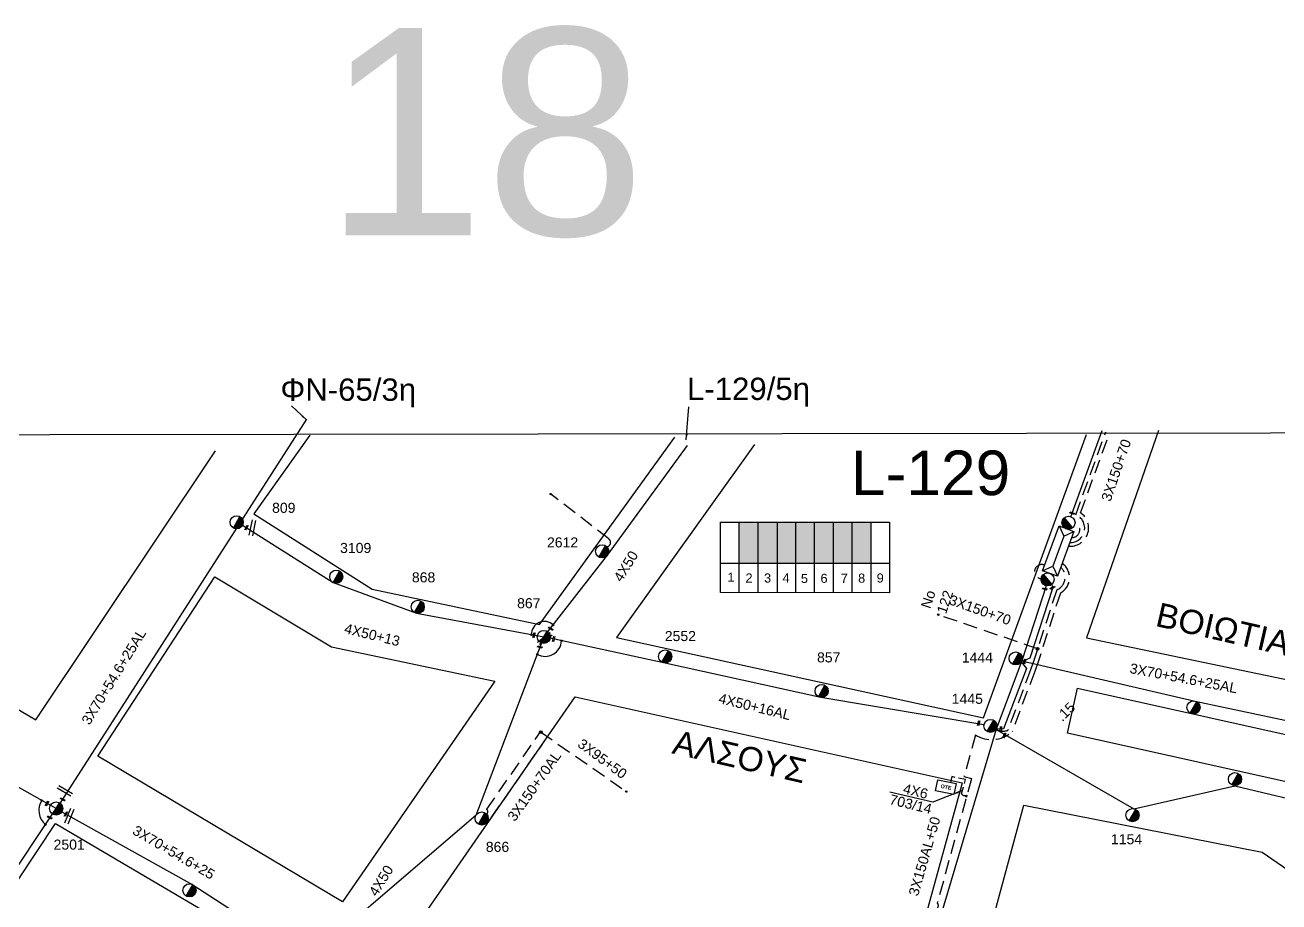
# Model space of a CAD drawing. Header units: millimetres. Extents: x 771 to 3391, y 686 to 1835.
# Drawn here: x 1975.3 to 2200.2, y 1677.8 to 1835.1 of the extents above; entities that cross this region are included whole.
import ezdxf

# ---------------------------------------------------------------- set-up
doc = ezdxf.new("R2010")
doc.units = ezdxf.units.MM
doc.linetypes.add('DASHED', pattern=[19.05, 12.7, -6.35])
for name, color, linetype in [('Pillar OTE', 7, 'Continuous'), ('Άγνωστα', 7, 'Continuous'), ('Γυμνά εναέρια ΧΤ και ΦΟΠ (3Φ)   4x50+16AL', 7, 'Continuous'), ('Εναέρια παροχή ΧΤ 4x16', 7, 'SYN_LINE'), ('Επιγραφές - Σχήματα', 7, 'Continuous'), ('Καλωδια ΧΤ  3X95+50', 7, 'Continuous'), ('Καλώδια ΧΤ   3x150+50CU', 7, 'DASHED'), ('Καλώδια ΧΤ   3x150+70AL', 7, 'DASHED'), ('Μηχανική τομή', 7, 'Continuous'), ('Στύλος ΦΜ', 7, 'Continuous'), ('Στύλος ΦΜ @ 1', 7, 'Continuous'), ('Συνδέσεις', 7, 'Continuous'), ('Συνεστραμμένα ΧΤ   3x70+54.6+25 AL', 7, 'SYN_LINE'), ('Τομή', 7, 'Continuous'), ('Υποσταθμός εναέριος 2 στύλων', 7, 'Continuous'), ('Υποσταθμός πόλεως', 7, 'Continuous'), ('Υπόβαθρο ΔΕΗ', 7, 'Continuous'), ('Υπόγεια Καλώδια Δικτύου ΧΤ   .15', 7, 'DASHED'), ('Υπόγεια καλώδια Παροχών ΧΤ   4x6', 7, 'DASHED')]:
    doc.layers.add(name, color=color, linetype=linetype)
doc.styles.add('arial', font='arial.ttf')
doc.styles.get("Standard").update_dxf_attribs({"font": 'arial.ttf'})
doc.linetypes.add('SYN_LINE', pattern='A,0.5,-0.0001,["/\\/\\/\\/",Standard,S=0.1,R=0,X=0,Y=-0.05],-0.25', length=0.7501)
doc.dimstyles.new('ISO-25', dxfattribs={"dimtxt": 2.5, "dimasz": 2.5, "dimexe": 1.25, "dimexo": 0.625, "dimtad": 1, "dimtxsty": 'Standard', "dimcen": 2.5, "dimadec": 0, "dimazin": 0, "dimtfac": 1, "dimtmove": 0, "dimatfit": 3, "dimfxl": 1, "dimarcsym": 0})

# ---------------------------------------------------------------- blocks, each defined once
blk = doc.blocks.new('ΥΠΑΡΧΩΝ ΤΣΙΜΕΝΤΕΝΙΟΣ ΣΤΥΛΟΣ')
at = {"layer": 'Στύλος ΦΜ'}
blk.add_hatch(color=7, dxfattribs=at).paths.add_polyline_path([(-1.29, -2.28, 0.574793), (2.62, 0, 0.268822), (1.3, 2.27)])
at = {"layer": 'Στύλος ΦΜ', "color": 7}
blk.add_line((-1.29, -2.28), (1.3, 2.27), dxfattribs=at)
blk.add_circle((0, 0), 2.62, dxfattribs=at)
at = {"layer": 'Στύλος ΦΜ', "flags": 4}
for tag, p in [('ΑΡΙΘΜΟΣ', (-4.68, 8.05)), ('ΤΥΠΟΣ', (-4.91, 3.03))]:
    blk.add_attdef(tag, p, '', height=4, dxfattribs=at)
blk = doc.blocks.new('ΥΠΟΣΤΑΘΜΟΣ ΕΝΑΕΡΙΟΣ ΕΠΙ 2 ΣΤΥΛΩΝ')
at = {"layer": 'Υποσταθμός εναέριος 2 στύλων', "linetype": 'Continuous'}
for points in [[(-11.97, -2.11, 0.574793), (-8.45, -0.07, 0.268822), (-9.64, 1.98)], [(9.68, -2.15, 0.574793), (13.19, -0.1, 0.268822), (12.01, 1.95)]]:
    blk.add_hatch(color=256, dxfattribs=at).paths.add_polyline_path(points)
for p, q in [((-11.97, -2.11), (-9.64, 1.98)), ((9.68, -2.15), (12.01, 1.95))]:
    blk.add_line(p, q, dxfattribs=at)
for centre in [(-10.81, -0.07), (10.84, -0.1)]:
    blk.add_circle(centre, 2.36, dxfattribs=at)
at = {"layer": 'Υποσταθμός πόλεως', "linetype": 'Continuous', "ltscale": 40}
blk.add_lwpolyline([(-8.57, 2.82), (8.57, 2.82), (8.57, -2.82), (-8.57, -2.82)], close=True, dxfattribs=at)
for points in [[(-5.75, 0), (-8.57, 2.82)], [(-8.57, -2.82), (-5.75, 0)], [(-5.75, 0), (5.75, 0)], [(5.75, 0), (8.57, 2.82)], [(8.57, -2.82), (5.75, 0)]]:
    blk.add_lwpolyline(points, dxfattribs=at)
at = {"layer": 'Υποσταθμός εναέριος 2 στύλων', "ltscale": 40, "flags": 1}
for tag, p in [('ΜΕΤΑΣΧΗΜΑΤΙΣΜΟΣ', (14.09, 2.51)), ('ΙΣΧΥΣ', (14.07, -0.28)), ('ΑΡΙΘΜΟΣ', (14.19, -3))]:
    blk.add_attdef(tag, p, '', height=1.8, dxfattribs=at)
blk = doc.blocks.new('ΜΗΧΑΝΙΚΗ ΤΟΜΗ')
at = {"layer": 'Μηχανική τομή', "ltscale": 40}
for p, q in [((-1.89, 0.78), (1.89, 0.78)), ((1.89, 0), (-1.89, 0))]:
    blk.add_line(p, q, dxfattribs=at)
blk = doc.blocks.new('ΤΟΜΗ')
at = {"layer": 'Τομή', "ltscale": 40}
for p, q in [((-5.68, 0), (5.68, 0)), ((5.68, -2.33), (-5.68, -2.33))]:
    blk.add_line(p, q, dxfattribs=at)
blk = doc.blocks.new('_ΣΥΝΔΕΣΗ')
at = {"layer": 'Συνδέσεις', "linetype": 'SYN_LINE', "ltscale": 40}
blk.add_hatch(color=256, dxfattribs=at).paths.add_polyline_path([(0.5, -0.01, 1), (-0.5, -0.01, 1)])
at = {"layer": 'Συνδέσεις'}
blk.add_circle((0, -0.01), 0.5, dxfattribs=at)
blk = doc.blocks.new('PILLAR ΟΤΕ')
at = {"layer": 'Pillar OTE', "ltscale": 40}
blk.add_lwpolyline([(-3.31, 2.02), (3.39, 2.02), (3.39, -1.99), (-3.31, -1.99)], close=True, dxfattribs=at)
at = {"layer": 'Pillar OTE', "insert": (-1.81, 0.71), "char_height": 1.3575, "width": 109.961, "attachment_point": 1}
blk.add_mtext('{\\fArial|b1|i0|c161|p34;OTE}', dxfattribs=at)

msp = doc.modelspace()

# ---------------------------------------------------------------- hatches: boundary and pattern name
at = {"layer": 'Pillar OTE', "ltscale": 40}
h = msp.add_hatch(color=256, dxfattribs=at)
h.dxf.hatch_style = 1
h.paths.add_polyline_path([(2144.26414, 1696.94117), (2143.85114, 1696.87514), (2144.1701, 1696.59716)])
at = {"layer": 'Καλώδια ΧΤ   3x150+50CU', "linetype": 'DASHED', "ltscale": 0.2}
h = msp.add_hatch(color=2, dxfattribs=at)
h.dxf.hatch_style = 1
h.paths.add_polyline_path([(2106.82122, 1745.94459), (2103.38135, 1745.94481), (2103.38089, 1738.58422), (2106.82076, 1738.58088)])
h = msp.add_hatch(color=30, dxfattribs=at)
h.dxf.hatch_style = 1
h.paths.add_polyline_path([(2110.26079, 1745.94438), (2106.82122, 1745.94459), (2106.82076, 1738.58088), (2110.26033, 1738.57754)])
h = msp.add_hatch(color=133, dxfattribs=at)
h.dxf.hatch_style = 1
h.paths.add_polyline_path([(2113.55835, 1745.94417), (2110.26079, 1745.94438), (2110.26033, 1738.57754), (2113.55789, 1738.57433)])
h = msp.add_hatch(color=1, dxfattribs=at)
h.dxf.hatch_style = 1
h.paths.add_polyline_path([(2116.94435, 1745.94396), (2113.55835, 1745.94417), (2113.55789, 1738.57433), (2116.94388, 1738.57105)])
h = msp.add_hatch(color=85, dxfattribs=at)
h.dxf.hatch_style = 1
h.paths.add_polyline_path([(2120.34099, 1745.94375), (2116.94435, 1745.94396), (2116.94388, 1738.57105), (2120.34053, 1738.56775)])
h = msp.add_hatch(color=6, dxfattribs=at)
h.dxf.hatch_style = 1
h.paths.add_polyline_path([(2123.67804, 1745.94354), (2120.34099, 1745.94375), (2120.34053, 1738.56775), (2123.67757, 1738.56451)])
h = msp.add_hatch(color=5, dxfattribs=at)
h.dxf.hatch_style = 1
h.paths.add_polyline_path([(2127.06641, 1745.94333), (2123.67804, 1745.94354), (2123.67757, 1738.56451), (2127.06595, 1738.56122)])

# ---------------------------------------------------------------- linework, layer by layer
at = {"layer": 'Pillar OTE', "ltscale": 40}
for points in [[(2100.05265, 1733.30473), (2100.05344, 1745.94502), (2130.38651, 1745.94312), (2130.38572, 1733.27537), (2100.05265, 1733.30566)], [(2103.38056, 1733.30233), (2103.38135, 1745.94481)], [(2106.82043, 1733.2989), (2106.82122, 1745.94459)], [(2110.26, 1733.29546), (2110.26079, 1745.94438)], [(2113.55756, 1733.29217), (2113.55835, 1745.94417)], [(2116.94355, 1733.28879), (2116.94435, 1745.94396)], [(2120.3402, 1733.2854), (2120.34099, 1745.94375)], [(2123.67724, 1733.28207), (2123.67804, 1745.94354)], [(2127.06562, 1733.27868), (2127.06641, 1745.94333)], [(2100.05298, 1738.58745), (2130.38605, 1738.55799)], [(2144.1701, 1696.59716), (2143.85114, 1696.87514), (2144.26414, 1696.94117), (2144.1701, 1696.59716)]]:
    msp.add_lwpolyline(points, dxfattribs=at)
at = {"layer": 'Άγνωστα', "color": 1, "linetype": 'DASHED', "ltscale": 0.2}
msp.add_lwpolyline([(2079.67837, 1741.51092, 0.691718736), (2080.01237, 1742.9146), (2069.64775, 1750.93656)], format="xyb", dxfattribs=at)
at = {"layer": 'Γυμνά εναέρια ΧΤ και ΦΟΠ (3Φ)   4x50+16AL', "color": 85, "linetype": 'Continuous', "ltscale": 0.2}
msp.add_lwpolyline([(2162.8935, 1746.91246), (2168.51901, 1762.39542)], dxfattribs=at)
at = {"layer": 'Γυμνά εναέρια ΧΤ και ΦΟΠ (3Φ)   4x50+16AL', "color": 1, "linetype": 'Continuous', "ltscale": 0.2}
msp.add_lwpolyline([(2014.34309, 1745.37267), (2030.57242, 1735.12122), (2045.57148, 1729.58425), (2068.38869, 1725.33927), (2079.7865, 1740.01055), (2094.14746, 1759.69479)], dxfattribs=at)
at = {"layer": 'Γυμνά εναέρια ΧΤ και ΦΟΠ (3Φ)   4x50+16AL', "color": 2, "linetype": 'Continuous', "ltscale": 0.2}
msp.add_lwpolyline([(2158.45561, 1734.51481), (2154.09569, 1721.05105), (2149.50236, 1708.80917), (2139.48248, 1675.02954), (2130.00284, 1642.22146)], dxfattribs=at)
at = {"layer": 'Γυμνά εναέρια ΧΤ και ΦΟΠ (3Φ)   4x50+16AL', "color": 133, "linetype": 'Continuous', "ltscale": 0.2}
msp.add_lwpolyline([(2147.30823, 1709.55587), (2118.03163, 1714.47834), (2089.84061, 1720.68395), (2068.38869, 1725.33927), (2056.18245, 1693.31941), (2026.10005, 1667.53328), (1992.82843, 1621.92928)], dxfattribs=at)
at = {"layer": 'Γυμνά εναέρια ΧΤ και ΦΟΠ (3Φ)   4x50+16AL', "color": 30, "linetype": 'Continuous', "ltscale": 0.2}
msp.add_lwpolyline([(2149.47724, 1708.76617), (2174.16153, 1694.5361), (2192.2812, 1698.64956), (2208.39561, 1694.82762), (2219.55788, 1687.9001)], dxfattribs=at)
at = {"layer": 'Καλωδια ΧΤ  3X95+50', "color": 133, "linetype": 'DASHED', "ltscale": 0.2}
msp.add_lwpolyline([(2067.78312, 1708.30682), (2083.27444, 1697.55632)], dxfattribs=at)
at = {"layer": 'Καλώδια ΧΤ   3x150+50CU', "linetype": 'DASHED', "ltscale": 0.2}
for points in [[(2164.44839, 1747.09229), (2164.44839, 1747.09229)], [(2058.94239, 1692.87841), (2068.57664, 1706.76123)]]:
    msp.add_lwpolyline(points, dxfattribs=at)
at = {"layer": 'Καλώδια ΧΤ   3x150+50CU', "color": 5, "linetype": 'DASHED', "ltscale": 0.2}
msp.add_lwpolyline([(2161.33094, 1738.55768, -0.55655466), (2161.00544, 1733.21107), (2157.06806, 1721.05215), (2156.41179, 1719.15774), (2152.33564, 1708.29426, -0.329171104), (2145.77954, 1707.75904), (2143.72316, 1700.29862), (2145.08603, 1699.92296), (2138.93943, 1677.62348, -0.602356218), (2138.60682, 1676.51918)], format="xyb", dxfattribs=at)
at = {"layer": 'Καλώδια ΧΤ   3x150+50CU', "color": 85, "linetype": 'DASHED', "ltscale": 0.2}
msp.add_arc((2163.04326, 1744.59466), 1.44699, 268.6663527, 66.2209027, dxfattribs=at)
at = {"layer": 'Καλώδια ΧΤ   3x150+50CU', "color": 2, "linetype": 'DASHED', "ltscale": 0.2}
msp.add_arc((2157.65309, 1737.05366), 1.26546, 64.3705105, 265.3355933, dxfattribs=at)
at = {"layer": 'Καλώδια ΧΤ   3x150+70AL', "color": 1, "linetype": 'DASHED', "ltscale": 0.2}
msp.add_lwpolyline([(2162.45759, 1741.63859, 0.786060996), (2164.62751, 1747.58528), (2169.83484, 1761.91733)], format="xyb", dxfattribs=at)
at = {"layer": 'Καλώδια ΧΤ   3x150+70AL', "color": 6, "linetype": 'DASHED', "ltscale": 0.2}
msp.add_lwpolyline([(2162.6862, 1742.26374, 0.83748427), (2163.76202, 1747.25305), (2169.17692, 1762.15637)], format="xyb", dxfattribs=at)
at = {"layer": 'Καλώδια ΧΤ   3x150+70AL', "color": 30, "linetype": 'DASHED', "ltscale": 0.2}
msp.add_lwpolyline([(2156.93062, 1723.22448), (2138.98844, 1729.34541)], dxfattribs=at)
at = {"layer": 'Καλώδια ΧΤ   3x150+70AL', "color": 133, "linetype": 'DASHED', "ltscale": 0.2}
msp.add_lwpolyline([(2057.64167, 1693.49889, 0.839262175), (2058.14888, 1694.424), (2067.78312, 1708.30682)], format="xyb", dxfattribs=at)
at = {"layer": 'Συνεστραμμένα ΧΤ   3x70+54.6+25 AL', "color": 173, "ltscale": 20}
msp.add_lwpolyline([(1980.76978, 1694.12035), (2025.88588, 1764.40848)], dxfattribs=at)
at = {"layer": 'Συνεστραμμένα ΧΤ   3x70+54.6+25 AL', "color": 133, "linetype": 'SYN_LINE', "ltscale": 15}
msp.add_lwpolyline([(2159.47938, 1734.76144), (2159.58757, 1734.02611), (2155.55089, 1721.56054), (2153.99124, 1720.85002), (2154.90661, 1719.70074), (2150.83762, 1708.85634), (2149.50236, 1708.80917)], dxfattribs=at)
at = {"layer": 'Συνεστραμμένα ΧΤ   3x70+54.6+25 AL', "color": 2, "ltscale": 20}
msp.add_lwpolyline([(2154.09569, 1721.05105), (2185.18106, 1713.83846), (2215.68861, 1707.38775), (2215.68861, 1707.38775)], dxfattribs=at)
at = {"layer": 'Συνεστραμμένα ΧΤ   3x70+54.6+25 AL', "color": 62, "ltscale": 20}
msp.add_lwpolyline([(1912.86399, 1593.41801), (1951.76804, 1650.81622), (1980.91918, 1694.57937), (1952.79972, 1710.36135)], dxfattribs=at)
at = {"layer": 'Συνεστραμμένα ΧΤ   3x70+54.6+25 AL', "color": 133, "linetype": 'SYN_LINE', "ltscale": 20}
msp.add_lwpolyline([(1981.93303, 1693.98514), (2005.41538, 1680.90816), (2025.10877, 1668.17408)], dxfattribs=at)
at = {"layer": 'Υπόβαθρο ΔΕΗ'}
for points in [[(2899.29583, 1762.81833), (885.09289, 1760.10556)], [(2026.41225, 1761.52233), (2016.3857, 1747.44903), (2037.58283, 1733.88664), (2067.57171, 1727.56015), (2091.84121, 1761.17763)], [(2106.18165, 1759.84677), (2081.43182, 1725.23572), (2147.23982, 1710.83438), (2165.69905, 1761.63935)], [(2178.6262, 1762.34772), (2165.66725, 1725.17917), (2225.61548, 1712.66984), (2223.81919, 1703.69812), (2216.76234, 1704.85163), (2215.22267, 1695.75174), (2220.73984, 1689.34337), (2295.28583, 1690.75321), (2303.11864, 1731.19147), (2204.41811, 1759.95807)], [(1940.95789, 1758.05289), (1930.13853, 1738.35146), (1977.26475, 1710.48653), (2009.50699, 1758.70784)], [(2009.37549, 1736.1415), (2030.32424, 1723.58193), (2059.61364, 1717.39177), (2032.29632, 1677.86007), (1988.41616, 1703.96712), (2009.37549, 1736.1415)], [(2164.08109, 1716.17127), (2210.81267, 1705.77838), (2209.01051, 1697.67502), (2162.27894, 1708.06791), (2164.08109, 1716.17127)], [(2138.15597, 1695.6914), (2130.3975, 1697.51697)], [(2154.48002, 1695.18591), (2197.18641, 1686.72278), (2205.29252, 1681.19947), (2214.85982, 1646.59086), (2213.64907, 1642.50701), (2175.05105, 1641.92854), (2142.43672, 1650.77233), (2154.48002, 1695.18591)], [(1954.08301, 1651.62703), (1980.80725, 1691.87948), (2023.83473, 1666.55072), (1992.62037, 1623.02774), (1954.08301, 1651.62703)]]:
    msp.add_lwpolyline(points, dxfattribs=at)
msp.add_lwpolyline([(2047.55791, 1676.47353), (2074.00703, 1714.58636), (2143.41375, 1699.17608), (2143.12962, 1698.05307), (2130.75626, 1653.34777), (2049.19746, 1671.33079, -0.575990378), (2047.55791, 1676.47353, -1.204196076)], format="xyb", dxfattribs=at)
for centre, radius, start, end in [((2068.47815, 1725.80586), 2.32066, 46.8262491, 181.2740497), ((2068.5696, 1724.86319), 3.00196, 242.6558119, 355.9312961), ((1981.26466, 1694.23712), 3.42746, 148.5337278, 228.3276668)]:
    msp.add_arc(centre, radius, start, end, dxfattribs=at)
at = {"layer": 'Υπόγεια Καλώδια Δικτύου ΧΤ   .15', "color": 30, "linetype": 'DASHED', "ltscale": 0.2}
msp.add_lwpolyline([(2161.0774, 1737.86433, -0.547143657), (2160.34866, 1733.77965), (2156.30948, 1721.30634), (2155.6592, 1719.42924), (2151.58663, 1708.5753, -0.196963123), (2149.47724, 1708.76617)], format="xyb", dxfattribs=at)
at = {"layer": 'Υπόγεια καλώδια Παροχών ΧΤ   4x6', "color": 5, "linetype": 'DASHED', "ltscale": 0.1}
msp.add_lwpolyline([(2143.85114, 1696.87514, -0.255584906), (2143.30009, 1697.2069), (2143.99171, 1699.74487), (2141.53947, 1700.28934), (2141.33515, 1699.26204)], format="xyb", dxfattribs=at)

# ---------------------------------------------------------------- block references
at = {"layer": 'Pillar OTE', "xscale": 0.4999999999999999, "yscale": 0.4999999999999999, "zscale": 0.4999999999999999, "rotation": 348.3241732071912}
msp.add_blockref('PILLAR ΟΤΕ', (2140.43927, 1698.40493), dxfattribs=at)
at = {"layer": 'Μηχανική τομή'}
for p, xscale, yscale, zscale, rotation in [((2163.07698, 1747.45383), 0.25, 0.25, 0.25, 340.7069601920782), ((2015.13005, 1744.89993), 0.249999999999919, 0.249999999999919, 0.249999999999919, 61.63257456084761), ((2158.20103, 1733.87129), 0.2499999999999999, 0.2499999999999999, 0.2499999999999999, 345.9780521669882), ((2159.64852, 1734.07222), 0.249999999999919, 0.249999999999919, 0.249999999999919, 29.19022910559595), ((2069.55875, 1726.75406), 0.25, 0.25, 0.25, 330.6554950531459), ((2066.72594, 1725.64861), 0.249999999999919, 0.249999999999919, 0.249999999999919, 75.12734010392704), ((2070.21333, 1724.94678), 0.249999999999919, 0.249999999999919, 0.249999999999919, 75.12734010392704), ((2067.64944, 1723.46265), 0.25, 0.25, 0.25, 344.8043858557165), ((2154.70032, 1720.91076), 0.249999999999919, 0.249999999999919, 0.249999999999919, 76.77985742858266), ((2146.43348, 1709.86243), 0.249999999999919, 0.249999999999919, 0.249999999999919, 75.12734010392704), ((2150.45513, 1708.80591), 0.249999999999919, 0.249999999999919, 0.249999999999919, 87.81897882039318), ((2151.03061, 1707.65386), 0.249999999999919, 0.249999999999919, 0.249999999999919, 68.45138536945211), ((1979.36603, 1695.42942), 0.249999999999919, 0.249999999999919, 0.249999999999919, 61.16480834444039), ((1982.04807, 1696.11183), 0.2500000000002005, 0.2500000000002005, 0.2500000000002005, 331.5446991727721), ((1979.70279, 1692.87898), 0.2500000000002005, 0.2500000000002005, 0.2500000000002005, 331.5446991727721), ((1982.74858, 1693.53097), 0.249999999999919, 0.249999999999919, 0.249999999999919, 61.16480834444039)]:
    msp.add_blockref('ΜΗΧΑΝΙΚΗ ΤΟΜΗ', p, dxfattribs=dict(at, xscale=xscale, yscale=yscale, zscale=zscale, rotation=rotation))
at = {"layer": 'Στύλος ΦΜ @ 1', "ltscale": 40}
ref = msp.add_blockref('ΥΠΑΡΧΩΝ ΤΣΙΜΕΝΤΕΝΙΟΣ ΣΤΥΛΟΣ', (2013.29281, 1745.90564), dxfattribs=dict(at, xscale=0.4499999999998181, yscale=0.4499999999998181, zscale=0.4499999999998181))
ref.add_attrib('ΤΥΠΟΣ', '809', (2019.64474, 1747.59768), dxfattribs={"layer": 'Στύλος ΦΜ', "height": 1.8, "flags": 4})
ref = msp.add_blockref('ΥΠΑΡΧΩΝ ΤΣΙΜΕΝΤΕΝΙΟΣ ΣΤΥΛΟΣ', (2078.82845, 1740.69559), dxfattribs=dict(at, xscale=0.4499999999998181, yscale=0.4499999999998181, zscale=0.4499999999998181))
ref.add_attrib('ΤΥΠΟΣ', '2612', (2068.9408, 1741.3979), dxfattribs={"layer": 'Στύλος ΦΜ', "height": 1.8, "flags": 4})
ref = msp.add_blockref('ΥΠΑΡΧΩΝ ΤΣΙΜΕΝΤΕΝΙΟΣ ΣΤΥΛΟΣ', (2031.15345, 1736.14569), dxfattribs=dict(at, xscale=0.4499999999998181, yscale=0.4499999999998181, zscale=0.4499999999998181))
ref.add_attrib('ΤΥΠΟΣ', '3109', (2031.83551, 1740.40383), dxfattribs={"layer": 'Στύλος ΦΜ', "height": 1.8, "flags": 4})
ref = msp.add_blockref('ΥΠΑΡΧΩΝ ΤΣΙΜΕΝΤΕΝΙΟΣ ΣΤΥΛΟΣ', (2045.76711, 1730.74565), dxfattribs=dict(at, xscale=0.4499999999998181, yscale=0.4499999999998181, zscale=0.4499999999998181))
ref.add_attrib('ΤΥΠΟΣ', '868', (2044.71518, 1735.1332), dxfattribs={"layer": 'Στύλος ΦΜ', "height": 1.8, "flags": 4})
ref = msp.add_blockref('ΥΠΑΡΧΩΝ ΤΣΙΜΕΝΤΕΝΙΟΣ ΣΤΥΛΟΣ', (2068.38642, 1725.34056), dxfattribs=dict(at, xscale=0.4499999999998181, yscale=0.4499999999998181, zscale=0.4499999999998181))
ref.add_attrib('ΤΥΠΟΣ', '867', (2063.58511, 1730.49489), dxfattribs={"layer": 'Στύλος ΦΜ', "height": 1.8, "flags": 4})
ref = msp.add_blockref('ΥΠΑΡΧΩΝ ΤΣΙΜΕΝΤΕΝΙΟΣ ΣΤΥΛΟΣ', (2090.13625, 1721.82401), dxfattribs=dict(at, xscale=0.4499999999998181, yscale=0.4499999999998181, zscale=0.4499999999998181))
ref.add_attrib('ΤΥΠΟΣ', '2552', (2090.07059, 1724.59977), dxfattribs={"layer": 'Στύλος ΦΜ', "height": 1.8, "flags": 4})
ref = msp.add_blockref('ΥΠΑΡΧΩΝ ΤΣΙΜΕΝΤΕΝΙΟΣ ΣΤΥΛΟΣ', (2118.19341, 1715.64494), dxfattribs=dict(at, xscale=0.4499999999998181, yscale=0.4499999999998181, zscale=0.4499999999998181))
ref.add_attrib('ΤΥΠΟΣ', '857', (2117.36906, 1720.77125), dxfattribs={"layer": 'Στύλος ΦΜ', "height": 1.8, "flags": 4})
ref = msp.add_blockref('ΥΠΑΡΧΩΝ ΤΣΙΜΕΝΤΕΝΙΟΣ ΣΤΥΛΟΣ', (2153.0032, 1721.49104), dxfattribs=dict(at, xscale=0.4499999999998181, yscale=0.4499999999998181, zscale=0.4499999999998181))
ref.add_attrib('ΤΥΠΟΣ', '1444', (2143.33117, 1720.74712), dxfattribs={"layer": 'Στύλος ΦΜ', "height": 1.8, "flags": 4})
ref = msp.add_blockref('ΥΠΑΡΧΩΝ ΤΣΙΜΕΝΤΕΝΙΟΣ ΣΤΥΛΟΣ', (2148.47302, 1709.38154), dxfattribs=dict(at, xscale=0.4499999999998181, yscale=0.4499999999998181, zscale=0.4499999999998181))
ref.add_attrib('ΤΥΠΟΣ', '1445', (2141.52364, 1713.3434), dxfattribs={"layer": 'Στύλος ΦΜ', "height": 1.8, "flags": 4})
at = {"layer": 'Στύλος ΦΜ @ 1', "ltscale": 40, "xscale": 0.4499999999998181, "yscale": 0.4499999999998181, "zscale": 0.4499999999998181}
for p in [(2184.89212, 1712.69668), (2192.32484, 1699.82652), (2004.82982, 1679.88628)]:
    msp.add_blockref('ΥΠΑΡΧΩΝ ΤΣΙΜΕΝΤΕΝΙΟΣ ΣΤΥΛΟΣ', p, dxfattribs=at)
at = {"layer": 'Στύλος ΦΜ @ 1', "ltscale": 40}
ref = msp.add_blockref('ΥΠΑΡΧΩΝ ΤΣΙΜΕΝΤΕΝΙΟΣ ΣΤΥΛΟΣ', (1980.91692, 1694.58066), dxfattribs=dict(at, xscale=0.4499999999998181, yscale=0.4499999999998181, zscale=0.4499999999998181))
ref.add_attrib('ΤΥΠΟΣ', '2501', (1980.45644, 1687.19892), dxfattribs={"layer": 'Στύλος ΦΜ', "height": 1.8, "flags": 4})
ref = msp.add_blockref('ΥΠΑΡΧΩΝ ΤΣΙΜΕΝΤΕΝΙΟΣ ΣΤΥΛΟΣ', (2057.23437, 1692.78969), dxfattribs=dict(at, xscale=0.4499999999998181, yscale=0.4499999999998181, zscale=0.4499999999998181))
ref.add_attrib('ΤΥΠΟΣ', '866', (2057.97424, 1686.79165), dxfattribs={"layer": 'Στύλος ΦΜ', "height": 1.8, "flags": 4})
ref = msp.add_blockref('ΥΠΑΡΧΩΝ ΤΣΙΜΕΝΤΕΝΙΟΣ ΣΤΥΛΟΣ', (2173.9529, 1693.37696), dxfattribs=dict(at, xscale=0.4499999999998181, yscale=0.4499999999998181, zscale=0.4499999999998181))
ref.add_attrib('ΤΥΠΟΣ', '1154', (2170.07974, 1688.16182), dxfattribs={"layer": 'Στύλος ΦΜ', "height": 1.8, "flags": 4})
at = {"layer": 'Συνδέσεις'}
for p, xscale, yscale, zscale in [((2069.62258, 1750.95603), 0.25, 0.25, 0.25), ((2139.11415, 1729.34359), 0.25, 0.25, 0.25), ((2070.02184, 1727.44147), 0.25, 0.25, 0.25), ((2066.15806, 1725.75426), 0.25, 0.25, 0.25), ((2071.564, 1724.65019), 0.25, 0.25, 0.25), ((2156.93062, 1723.22448), 0.4777242751394019, 0.4777242751394019, 0.4777242751394019), ((2067.2004, 1722.2221), 0.25, 0.25, 0.25), ((2067.83938, 1708.26778), 0.4777242751394019, 0.4777242751394019, 0.4777242751394019), ((2083.15657, 1697.59848), 0.25, 0.25, 0.25), ((1978.34122, 1696.02625), 0.25, 0.25, 0.25), ((1978.98585, 1691.67695), 0.25, 0.25, 0.25)]:
    msp.add_blockref('_ΣΥΝΔΕΣΗ', p, dxfattribs=dict(at, xscale=xscale, yscale=yscale, zscale=zscale))
at = {"layer": 'Τομή'}
for p, xscale, yscale, zscale, rotation in [((2016.40769, 1744.85348), 0.2499999999999668, 0.2499999999999668, 0.2499999999999668, 258.7366222514592), ((2068.73462, 1724.8164), 0.2499999999999669, 0.2499999999999669, 0.2499999999999669, 217.1583724673388), ((1982.59929, 1697.99409), 0.25, 0.25, 0.25, 329.5333948226192), ((1983.55186, 1693.08364), 0.2499999999998873, 0.2499999999998873, 0.2499999999998873, 248.1909067709115)]:
    msp.add_blockref('ΤΟΜΗ', p, dxfattribs=dict(at, xscale=xscale, yscale=yscale, zscale=zscale, rotation=rotation))
at = {"layer": 'Υποσταθμός εναέριος 2 στύλων', "xscale": 0.5, "yscale": 0.5, "zscale": 0.5, "rotation": 249.9132524422631}
msp.add_blockref('ΥΠΟΣΤΑΘΜΟΣ ΕΝΑΕΡΙΟΣ ΕΠΙ 2 ΣΤΥΛΩΝ', (2160.6281, 1740.73445), dxfattribs=at)

# ---------------------------------------------------------------- texts
at = {"ltscale": 40, "insert": (2028.91362, 1834.52919), "char_height": 37.162172, "width": 427.7952412, "attachment_point": 1, "style": 'arial'}
msp.add_mtext('18', dxfattribs=at)
at = {"ltscale": 30, "char_height": 1.63441, "width": 11.2572904, "attachment_point": 1}
for s, insert in [('1', (2101.29881, 1736.86605)), ('2', (2104.53727, 1736.73259)), ('3', (2107.86786, 1736.73259)), ('4', (2111.17137, 1736.73259)), ('5', (2114.47487, 1736.65141)), ('6', (2117.995, 1736.67847)), ('7', (2121.62345, 1736.67847)), ('8', (2124.73741, 1736.70553)), ('9', (2128.068, 1736.73259))]:
    msp.add_mtext(s, dxfattribs=dict(at, insert=insert))
at = {"ltscale": 40, "char_height": 4, "width": 67.4273804, "attachment_point": 1, "rotation": 347.1097923, "style": 'arial'}
for s, insert in [('{\\H1.083x;BOIΩTIAΣ}', (2178.82124, 1731.57059)), ('{\\H1.083x;ΑΛΣΟΥΣ}', (2092.16001, 1708.70841))]:
    msp.add_mtext(s, dxfattribs=dict(at, insert=insert))
at = {"layer": 'Άγνωστα', "color": 7, "char_height": 1.8, "attachment_point": 1}
for s, insert, rotation in [('3X150+70', (2168.28872, 1750.08856), 71.0665338), ('4X50', (2080.78124, 1736.00008), 58.3673681), ('3X150+70', (2141.47789, 1732.95164), 340.5210108), ('4X50+13', (2032.88842, 1727.79724), 346.3533382), ('3X95+50', (2075.33784, 1707.23718), 323.5946031), ('3X70+54.6+25', (1995.34982, 1691.65526), 329.6488766), ('3X150AL+50', (2133.74488, 1679.24072), 73.9126326), ('4X50', (2036.88093, 1679.61472), 58.3673681)]:
    msp.add_mtext_dynamic_manual_height_columns(s, width=1.8, gutter_width=12.5, heights=[0.04535], dxfattribs=dict(at, insert=insert, rotation=rotation))
at = {"layer": 'Άγνωστα', "color": 7}
note = msp.add_mtext_dynamic_manual_height_columns('No ', width=1.8, gutter_width=1.69204, heights=[0.04535, 0], dxfattribs=dict(at, insert=(2134.83725, 1727.54582), char_height=1.8, attachment_point=1, rotation=71.5484124))
for column, words in zip(note.columns.linked_columns, ['122']):
    column.text = words
at = {"layer": 'Γυμνά εναέρια ΧΤ και ΦΟΠ (3Φ)   4x50+16AL', "color": 7, "insert": (2100.00281, 1715.26412), "char_height": 1.8, "attachment_point": 1, "rotation": 346.3533382}
msp.add_mtext_dynamic_manual_height_columns('4X50+16AL', width=1.8, gutter_width=12.5, heights=[0.04535], dxfattribs=at)
at = {"layer": 'Εναέρια παροχή ΧΤ 4x16', "color": 7, "char_height": 1.8, "attachment_point": 1, "rotation": 346.2880025}
for s, insert in [('4X6', (2133.08943, 1699.07963)), ('703/14', (2130.65139, 1697.13806))]:
    msp.add_mtext_dynamic_manual_height_columns(s, width=1.8, gutter_width=12.5, heights=[0.04535], dxfattribs=dict(at, insert=insert))
at = {"layer": 'Επιγραφές - Σχήματα', "ltscale": 0.2, "char_height": 4, "width": 19.6718533, "attachment_point": 1}
for s, insert in [('ΦΝ-65/3η', (2021.13916, 1771.69794)), ('L-129/5η', (2094.05248, 1771.8411))]:
    msp.add_mtext(s, dxfattribs=dict(at, insert=insert))
at = {"layer": 'Καλώδια ΧΤ   3x150+70AL', "color": 7, "insert": (2061.71976, 1693.15491), "char_height": 1.8, "attachment_point": 1, "rotation": 54.8192641}
msp.add_mtext_dynamic_manual_height_columns('3X150+70AL', width=1.8, gutter_width=12.5, heights=[0.04535], dxfattribs=at)
at = {"layer": 'Συνεστραμμένα ΧΤ   3x70+54.6+25 AL', "color": 7, "char_height": 1.8, "attachment_point": 1}
for insert, rotation in [((1985.35795, 1710.35564), 58.3673681), ((2173.66624, 1720.65114), 349.2165786)]:
    msp.add_mtext_dynamic_manual_height_columns('3X70+54.6+25AL', width=1.8, gutter_width=12.5, heights=[0.04535], dxfattribs=dict(at, insert=insert, rotation=rotation))
at = {"layer": 'Υπόβαθρο ΔΕΗ', "insert": (2123.44097, 1758.77336), "char_height": 8, "attachment_point": 1}
msp.add_mtext_dynamic_manual_height_columns('L-129', width=84.657329, gutter_width=12.5, heights=[0], dxfattribs=at)
at = {"layer": 'Υπόγεια Καλώδια Δικτύου ΧΤ   .15', "color": 7, "insert": (2160.08905, 1711.36047), "char_height": 1.8, "attachment_point": 1, "rotation": 44.2826071}
msp.add_mtext_dynamic_manual_height_columns('.15', width=1.8, gutter_width=12.5, heights=[0.04535], dxfattribs=at)

# ---------------------------------------------------------------- leaders
at = {"layer": 'Επιγραφές - Σχήματα', "ltscale": 40}
for points in [[(2025.78937, 1764.25812), (2023.15181, 1766.79003)], [(2093.92382, 1760.66575), (2094.40856, 1766.6015)], [(2143.26276, 1697.71259), (2138.15597, 1695.6914)]]:
    msp.add_leader(points, dimstyle='ISO-25', override={"dimasz": 1, "dimtad": 0}, dxfattribs=at)

doc.saveas('drawing.dxf')
